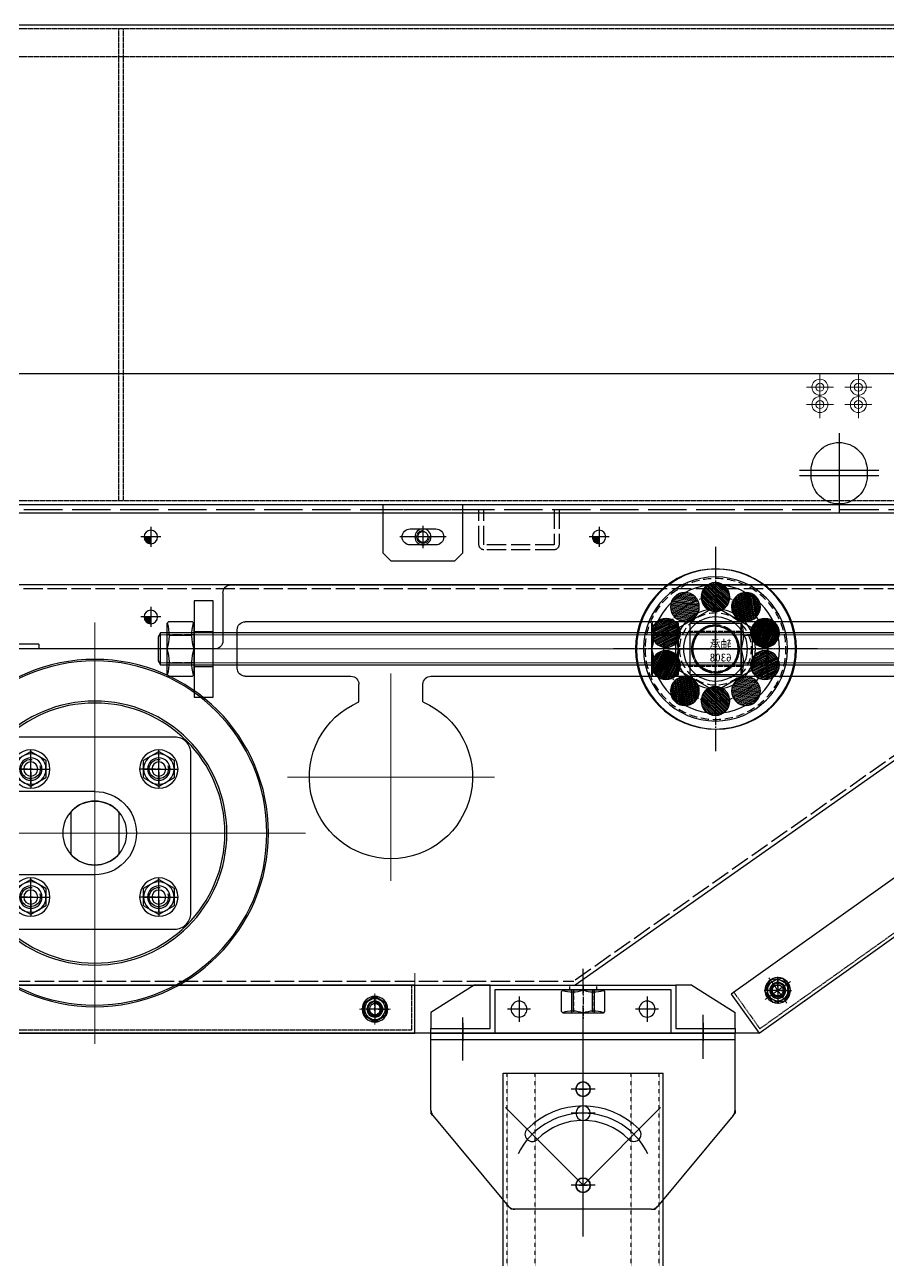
# Model space of a CAD drawing. Header units: millimetres. Extents: x 845401 to 948039, y 511594 to 550263.
# Drawn here: x 907423 to 907963, y 544892 to 545664 of the extents above; entities that cross this region are included whole.
import ezdxf

# ---------------------------------------------------------------- set-up
doc = ezdxf.new("R2010")
doc.units = ezdxf.units.MM
for name, pattern in [('ACAD_ISO02W100', [15, 12, -3]), ('CENTER', [0]), ('CENTER1', [28, 25, -1, 1, -1]), ('CENTER2', [28.575, 19.05, -3.175, 3.175, -3.175]), ('CENTERX2', [4, 2.5, -0.5, 0.5, -0.5]), ('DASHED', [0.75, 0.5, -0.25]), ('HIDDEN', [0.375, 0.25, -0.125])]:
    doc.linetypes.add(name, pattern=pattern)
for name, color, linetype in [('00', 7, 'Continuous'), ('21', 1, 'Continuous'), ('2细线层', 4, 'Continuous'), ('3中心线层', 1, 'CENTER'), ('4虚线层', 6, 'DASHED'), ('5剖面线层', 2, 'Continuous'), ('虚线', 4, 'ACAD_ISO02W100')]:
    doc.layers.add(name, color=color, linetype=linetype)
for name, color, linetype, lineweight in [('A-剖-0.10mm.......SECT-L01', 255, 'Continuous', 18), ('中心线', 1, 'CENTER', 9), ('粗实线', 7, 'Continuous', 30), ('细实线', 2, 'Continuous', 18)]:
    doc.layers.add(name, color=color, linetype=linetype, lineweight=lineweight)

# ---------------------------------------------------------------- blocks, each defined once
blk = doc.blocks.new('G$C56B2856F')
at = {"linetype": 'ByBlock', "lineweight": -2}
h = blk.add_hatch(dxfattribs=at)
h.set_pattern_fill('ANSI31', color=0, scale=0.2, style=0)
h.set_pattern_definition([(45, (-3782.49265, -49905.5814), (-0.449012806, 0.449012806), [])])
h.paths.add_polyline_path([(4.25, 0), (0, 0), (0, -4.25, 0.414214)])
at = {"color": 1, "linetype": 'CENTER', "lineweight": -2, "ltscale": 3}
for p, q in [((-6.25, 0), (6.25, 0)), ((0, 6.25), (0, -6.25))]:
    blk.add_line(p, q, dxfattribs=at)
at = {"color": 0, "linetype": 'ByBlock', "lineweight": -2}
blk.add_circle((0, 0), 4.25, dxfattribs=at)
blk = doc.blocks.new('G$C93B904BA')
at = {"color": 1, "linetype": 'CENTER', "lineweight": -2, "ltscale": 3}
for p, q in [((-7, 0), (7, 0)), ((0, 7), (0, -7))]:
    blk.add_line(p, q, dxfattribs=at)
at = {"color": 0, "linetype": 'ByBlock', "lineweight": -2}
blk.add_circle((0, 0), 5, dxfattribs=at)
blk = doc.blocks.new('A$C09AA00CB')
blk.add_circle((9, 9), 4.4)
at = {"layer": '2细线层'}
blk.add_arc((9, 9), 6, 160.14479, 98.74616, dxfattribs=at)
at = {"layer": '3中心线层'}
for p, q in [((9, 0), (9, 17.99)), ((17.99, 9), (0, 9))]:
    blk.add_line(p, q, dxfattribs=at)
blk = doc.blocks.new('A$C58936E23')
at = {"color": 0, "linetype": 'ByBlock', "lineweight": -2}
for p, q in [((676, 248), (676, 272)), ((560, 226.91), (560, 238)), ((600, 226.91), (600, 238))]:
    blk.add_line(p, q, dxfattribs=at)
for centre in [(420, 35), (500, 35)]:
    blk.add_circle(centre, 5, dxfattribs=at)
at = {"color": 0, "linetype": 'ByBlock'}
for centre, start, end in [((671, 272), 0, 90), ((671, 248), 270, 0), ((555, 238), 0, 90), ((605, 238), 90, 180)]:
    blk.add_arc(centre, 5, start, end, dxfattribs=at)
at = {"color": 0, "linetype": 'ByBlock', "lineweight": -2}
blk.add_arc((580, 180), 51, 113.08877, 66.91123, dxfattribs=at)
at = {"layer": '中心线', "color": 1, "linetype": 'CENTER2', "ltscale": 8}
for p, q in [((560, 335.77), (560, 324.23)), ((554.23, 330), (565.76, 330)), ((680.77, 260), (709.26, 260)), ((765.01, 175.99), (765.01, 110.09)), ((420, 27.75), (420, 42.25)), ((500, 27.75), (500, 42.25)), ((427.25, 35), (412.75, 35)), ((507.25, 35), (492.75, 35))]:
    blk.add_line(p, q, dxfattribs=at)
at = {"layer": '中心线', "color": 1, "linetype": 'CENTER2', "ltscale": 15}
for p, q in [((680, 260), (248, 260)), ((580, 115.26), (580, 244.74)), ((644.73, 180), (515.26, 180)), ((900, 144.99), (734, 144.99))]:
    blk.add_line(p, q, dxfattribs=at)
at = {"layer": '粗实线'}
for p, q in [((900, 345), (50, 345)), ((256, 277), (671, 277)), ((350, 20), (18.81, 255.92)), ((555, 243), (256, 243)), ((671, 243), (605, 243)), ((765, 170.99), (890, 170.99)), ((765, 118.99), (890, 118.99)), ((350, 20), (900, 20))]:
    blk.add_line(p, q, dxfattribs=at)
blk.add_lwpolyline([(691, 290), (703, 290), (703, 230), (691, 230)], close=True, dxfattribs=at)
at = {"layer": '粗实线', "linetype": 'CENTER1'}
blk.add_circle((560, 330), 3.25, dxfattribs=at)
at = {"layer": '粗实线'}
blk.add_arc((765, 144.99), 26, 90, 270, dxfattribs=at)
at = {"layer": '细实线', "linetype": 'CENTER1'}
blk.add_arc((560, 330), 4, 180, 90, dxfattribs=at)
at = {"layer": '虚线', "linetype": 'DASHED', "ltscale": 0.5}
for p, q in [((703, 271), (691, 271)), ((703, 249), (691, 249))]:
    blk.add_line(p, q, dxfattribs=at)
at = {"color": 0, "linetype": 'ByBlock', "lineweight": -2, "extrusion": (0, 0, -1), "xscale": -1, "zscale": -1}
for name, p in [('G$C56B2856F', (-450, 330)), ('G$C56B2856F', (-730, 330)), ('G$C56B2856F', (-730, 280)), ('G$C93B904BA', (-338.34, 46.72)), ('G$C93B904BA', (-590, 35))]:
    blk.add_blockref(name, p, dxfattribs=at)
at = {"color": 0, "linetype": 'ByBlock', "lineweight": -2}
for p in [(716.02, 176), (796.02, 176), (716.02, 96), (796.02, 96)]:
    blk.add_blockref('A$C09AA00CB', p, dxfattribs=at)
blk = doc.blocks.new('6308zza')
h = blk.add_hatch()
h.set_pattern_fill('ANSI31', color=2, scale=0.25, style=0)
h.set_pattern_definition([(45, (-1872.5048, -2641.3872), (-0.561266, 0.561266), [])])
h.paths.add_polyline_path([(9, 32.5, 1), (-9, 32.5, 1)])
h = blk.add_hatch()
h.set_pattern_fill('ANSI31', color=2, scale=0.25, angle=36, style=0)
h.set_pattern_definition([(81, (37.6802, -3237.5578), (-0.78397762, 0.12416986), [])])
h.paths.add_polyline_path([(-28.1, 26.29, 1), (-10.1, 26.29, 1)])
h = blk.add_hatch()
h.set_pattern_fill('ANSI31', color=2, scale=0.25, angle=-36, style=0)
h.set_pattern_definition([(9, (-3067.45665, -1036.2964), (-0.12416986, 0.78397762), [])])
h.paths.add_polyline_path([(10.1, 26.29, 1), (28.1, 26.29, 1)])
h = blk.add_hatch()
h.set_pattern_fill('ANSI31', color=2, scale=0.25, angle=72, style=0)
h.set_pattern_definition([(117, (1933.4727, -2597.09144), (-0.70723643, -0.36035496), [])])
h.paths.add_polyline_path([(-39.91, 10.04, 1), (-21.91, 10.04, 1)])
h = blk.add_hatch()
h.set_pattern_fill('ANSI31', color=2, scale=0.25, angle=-72, style=0)
h.set_pattern_definition([(333, (-3090.7443, 964.6244), (0.36035496, 0.70723643), [])])
h.paths.add_polyline_path([(39.91, 10.04, 1), (21.91, 10.04, 1)])
h = blk.add_hatch()
h.set_pattern_fill('ANSI31', color=2, scale=0.25, angle=108, style=0)
h.set_pattern_definition([(153, (3090.7443, -964.6244), (-0.36035496, -0.70723643), [])])
h.paths.add_polyline_path([(-39.91, -10.04, 1), (-21.91, -10.04, 1)])
h = blk.add_hatch()
h.set_pattern_fill('ANSI31', color=2, scale=0.25, angle=-108, style=0)
h.set_pattern_definition([(297, (-1933.4727, 2597.09144), (0.70723643, 0.36035496), [])])
h.paths.add_polyline_path([(39.91, -10.04, 1), (21.91, -10.04, 1)])
h = blk.add_hatch()
h.set_pattern_fill('ANSI31', color=2, scale=0.25, angle=144, style=0)
h.set_pattern_definition([(189, (3067.45665, 1036.2964), (0.12416986, -0.78397762), [])])
h.paths.add_polyline_path([(-10.1, -26.29, 1), (-28.1, -26.29, 1)])
h = blk.add_hatch()
h.set_pattern_fill('ANSI31', color=2, scale=0.25, angle=-144, style=0)
h.set_pattern_definition([(261, (-37.6802, 3237.5578), (0.78397762, -0.12416986), [])])
h.paths.add_polyline_path([(28.1, -26.29, 1), (10.1, -26.29, 1)])
h = blk.add_hatch()
h.set_pattern_fill('ANSI31', color=2, scale=0.25, angle=180, style=0)
h.set_pattern_definition([(225, (1872.5048, 2641.3872), (0.561266, -0.561266), [])])
h.paths.add_polyline_path([(9, -32.5, 1), (-9, -32.5, 1)])
at = {"color": 1, "linetype": 'CENTER2', "ltscale": 0.25}
for p, q in [((0, 50), (0, -50)), ((-50, 0), (50, 0))]:
    blk.add_line(p, q, dxfattribs=at)
at = {"color": 2}
for centre, radius in [((0, 0), 45), ((0, 0), 40), ((0, 32.5), 9), ((-19.1, 26.29), 9), ((19.1, 26.29), 9), ((0, 0), 25), ((-30.91, 10.04), 9), ((0, 0), 20), ((30.91, 10.04), 9), ((-30.91, -10.04), 9), ((30.91, -10.04), 9), ((-19.1, -26.29), 9), ((19.1, -26.29), 9), ((0, -32.5), 9)]:
    blk.add_circle(centre, radius, dxfattribs=at)
at = {"color": 1, "linetype": 'CENTER2', "ltscale": 0.25}
blk.add_circle((0, 0), 32.5, dxfattribs=at)
at = {"color": 3, "insert": (-10.02, 5.53), "char_height": 5, "width": 23.1038, "attachment_point": 1}
blk.add_mtext('{\\fSimSun|b0|i0|c134|p54;轴承}6308', dxfattribs=at)
blk = doc.blocks.new('NLZT2015-6-5LM43T56')
at = {"color": 1, "linetype": 'CENTERX2'}
for p, q in [((0, -30), (0, 30)), ((-30, 0), (30, 0))]:
    blk.add_line(p, q, dxfattribs=at)
at = {"color": 0}
blk.add_lwpolyline([(-13.28, 23), (-26.56, 0), (-13.28, -23), (13.28, -23), (26.56, 0), (13.28, 23)], close=True, dxfattribs=at)
at = {"layer": '粗实线'}
blk.add_circle((0, 0), 14.25, dxfattribs=at)
at = {"layer": '细实线'}
blk.add_arc((0, 0), 15, 90, 0, dxfattribs=at)
blk = doc.blocks.new('nlzt2015-6-3rty66u')
at = {"color": 1, "linetype": 'CENTERX2'}
for p, q in [((0, 25), (0, -25)), ((-25, 0), (25, 0))]:
    blk.add_line(p, q, dxfattribs=at)
at = {"layer": '粗实线'}
blk.add_lwpolyline([(-16, 16), (16, 16), (16, -16), (-16, -16)], close=True, dxfattribs=at)
at = {"layer": '虚线', "ltscale": 0.25}
for p, q in [((-11, 16), (-11, -16)), ((11, 16), (11, -16))]:
    blk.add_line(p, q, dxfattribs=at)
at = {"layer": '虚线', "linetype": 'DASHED', "ltscale": 0.25}
blk.add_circle((0, 0), 15, dxfattribs=at)
blk.add_arc((0, 0), 14.25, 0, 270, dxfattribs=at)
blk = doc.blocks.new('gzsf123wwe')
at = {"color": 1, "linetype": 'CENTER2'}
for p, q in [((0, 75.75), (0, -51.75)), ((0, 29.5), (0, -5.5)), ((-63.75, 12), (63.75, 12)), ((-20.5, 12), (20.5, 12))]:
    blk.add_line(p, q, dxfattribs=at)
for radius in [50, 20]:
    blk.add_circle((0, 12), radius)
at = {"color": 4, "linetype": 'HIDDEN', "ltscale": 20}
for radius in [44, 22.5, 15, 14.25]:
    blk.add_circle((0, 12), radius, dxfattribs=at)
blk.add_blockref('6308zza', (0, 12))
at = {"color": 0, "rotation": 90}
for name in ['NLZT2015-6-5LM43T56', 'nlzt2015-6-3rty66u']:
    blk.add_blockref(name, (0, 12), dxfattribs=at)
blk = doc.blocks.new('A$C4725517A')
for p, q in [((116.59, 144.81), (116.59, 118.36)), ((146.59, 144.81), (146.59, 118.36))]:
    blk.add_line(p, q)
for radius in [108.5, 107.5, 20]:
    blk.add_circle((131.59, 131.59), radius)
at = {"layer": '中心线', "ltscale": 10}
for p, q in [((131.59, 263.17), (131.59, 0)), ((263.17, 131.59), (0, 131.59))]:
    blk.add_line(p, q, dxfattribs=at)
blk = doc.blocks.new('A$C2DEA4E17')
for p, q in [((116.59, 144.81), (116.59, 118.36)), ((146.59, 144.81), (146.59, 118.36))]:
    blk.add_line(p, q)
for radius in [82.5, 81.25, 20]:
    blk.add_circle((131.59, 131.59), radius)
at = {"layer": '中心线', "ltscale": 10}
for p, q in [((131.59, 263.17), (131.59, 0)), ((263.17, 131.59), (0, 131.59))]:
    blk.add_line(p, q, dxfattribs=at)
blk = doc.blocks.new('M20XA')
at = {"layer": '中心线', "ltscale": 5}
blk.add_line((0, 12.38), (0, -12.71), dxfattribs=at)
at = {"layer": '粗实线', "color": 2}
for p, q in [((-8.66, -8.05), (-8.66, 6.22)), ((8.66, -8.05), (8.66, 6.22))]:
    blk.add_line(p, q, dxfattribs=at)
blk.add_lwpolyline([(-16, 7.58), (16, 7.58), (17, 6.58), (17, -8.42), (16, -9.42), (-16, -9.42), (-17, -8.42), (-17, 6.58)], close=True, dxfattribs=at)
for centre, start, end in [((-8.59, 33.99), 253.93724, 288.02439), ((8.59, 33.99), 251.97561, 286.06276), ((-8.59, -35.83), 71.97561, 106.06276), ((8.59, -35.83), 73.93724, 108.02439)]:
    blk.add_arc(centre, 27.77, start, end, dxfattribs=at)
at = {"layer": '虚线', "ltscale": 0.5}
for p, q in [((-8.75, 7.58), (-8.75, -9.42)), ((8.75, 7.58), (8.75, -9.42))]:
    blk.add_line(p, q, dxfattribs=at)
for points in [[(-10, -9.42), (-10, 7.58)], [(10, 7.58), (10, -9.42)]]:
    blk.add_lwpolyline(points, dxfattribs=at)
blk = doc.blocks.new('G$CD5F4420C')
at = {"color": 0, "linetype": 'ByBlock', "lineweight": -2}
for p, q in [((1.5, 20), (1.5, 0)), ((523.5, 0), (523.5, 20))]:
    blk.add_line(p, q, dxfattribs=at)
at = {"layer": '中心线', "ltscale": 10}
blk.add_line((525, 10), (0, 10), dxfattribs=at)
at = {"layer": '粗实线'}
blk.add_lwpolyline([(0, 10), (0, 17.5), (1.5, 20), (523.5, 20), (525, 17.5), (525, 2.5), (523.5, 0), (1.5, 0), (0, 2.5), (0, 10)], dxfattribs=at)
at = {"layer": '细实线', "ltscale": 10}
for p, q in [((0.75, 18.75), (524.25, 18.75)), ((0.75, 1.25), (524.25, 1.25))]:
    blk.add_line(p, q, dxfattribs=at)
blk = doc.blocks.new('G$CA2CF0012')
at = {"rotation": 89.99999999999999}
for p in [(13.08, 17), (42.08, 17), (151.34, 17), (207.34, 17), (510.08, 17)]:
    blk.add_blockref('M20XA', p, dxfattribs=at)
at = {"color": 0, "linetype": 'ByBlock', "lineweight": -2}
blk.add_blockref('G$CD5F4420C', (0, 7), dxfattribs=at)
blk = doc.blocks.new('A$C13691031')
at = {"layer": '虚线'}
for p, q in [((5, 40), (5, 18)), ((8, 40), (8, 18)), ((52, 18), (52, 40)), ((55, 18), (55, 40)), ((8, 18), (52, 18)), ((8, 15), (52, 15))]:
    blk.add_line(p, q, dxfattribs=at)
for centre, start, end in [((8, 18), 180, 270), ((52, 18), 270, 0)]:
    blk.add_arc(centre, 3, start, end, dxfattribs=at)
blk = doc.blocks.new('A$C2CE218CC')
at = {"layer": '粗实线'}
for p, q in [((0, 102), (1360, 102)), ((540, 52), (5, 52)), ((545, 47), (545, 17)), ((550, 12), (1360, 12))]:
    blk.add_line(p, q, dxfattribs=at)
for centre, start, end in [((540, 47), 0, 90), ((550, 17), 180, 270)]:
    blk.add_arc(centre, 5, start, end, dxfattribs=at)
at = {"layer": '虚线', "ltscale": 2}
for p, q in [((15.26, 99), (1345, 99)), ((660, 15), (660, 12)), ((660, 15), (1360, 15))]:
    blk.add_line(p, q, dxfattribs=at)
at = {"color": 0, "linetype": 'ByBlock', "lineweight": -2}
for name, p in [('G$C56B2856F', (310, 82)), ('G$C93B904BA', (420, 82)), ('G$C56B2856F', (590, 82)), ('G$C56B2856F', (590, 32))]:
    blk.add_blockref(name, p, dxfattribs=at)
at = {"layer": '虚线', "ltscale": 2}
blk.add_blockref('A$C13691031', (330, 59), dxfattribs=at)
blk = doc.blocks.new('A$C3BF44A2F')
at = {"layer": '中心线', "ltscale": 4}
for p, q in [((570.01, 62.5), (570.01, 50.5)), ((770.01, 62.5), (770.01, 50.5))]:
    blk.add_line(p, q, dxfattribs=at)
at = {"layer": '粗实线'}
for p, q in [((200, 245), (200, 305)), ((200, 305), (200, 305)), ((200, 305), (870, 305)), ((870, 305), (870, 55)), ((200, 245), (470, 55)), ((870, 55), (470, 55))]:
    blk.add_line(p, q, dxfattribs=at)
at = {"layer": '虚线'}
for p, q in [((202.5, 302.5), (867.5, 302.5)), ((202.5, 246.3), (202.5, 302.5)), ((867.5, 302.5), (867.5, 57.5)), ((202.5, 290), (200, 290)), ((202.5, 275), (200, 275)), ((202.5, 270), (200, 270)), ((870, 255.01), (867.5, 255.01)), ((202.5, 246.3), (200, 245)), ((202.5, 246.3), (470.79, 57.5)), ((870, 240.01), (867.5, 240.01)), ((870, 235.01), (867.5, 235.01)), ((250.51, 212.51), (249.07, 210.47)), ((870, 85.01), (867.5, 85.01)), ((870, 70.01), (867.5, 70.01)), ((870, 65.01), (867.5, 65.01)), ((867.5, 57.5), (470.78, 57.5))]:
    blk.add_line(p, q, dxfattribs=at)
blk = doc.blocks.new('M8LMDS')
at = {"layer": '中心线', "ltscale": 2.5}
for p, q in [((0, 9.69), (0, -9.69)), ((-9.69, 0), (9.69, 0))]:
    blk.add_line(p, q, dxfattribs=at)
at = {"layer": '虚线', "color": 2}
blk.add_lwpolyline([(-4.04, 7), (-8.08, 0), (-4.04, -7), (4.04, -7), (8.08, 0), (4.04, 7)], close=True, dxfattribs=at)
at = {"layer": '虚线', "color": 2, "ltscale": 10}
blk.add_circle((0, 0), 3.4, dxfattribs=at)
blk.add_arc((0, 0), 4, 0, 270, dxfattribs=at)
blk = doc.blocks.new('G$C99142C59')
at = {"layer": '中心线', "color": 1, "linetype": 'CENTER2', "ltscale": 5}
for p, q in [((0, -8), (0, 8)), ((-8, 0), (8, 0))]:
    blk.add_line(p, q, dxfattribs=at)
at = {"layer": '粗实线'}
blk.add_circle((0, 0), 4.5, dxfattribs=at)
blk.add_blockref('M8LMDS', (0, 0))
blk = doc.blocks.new('G$CC7797B18')
at = {"color": 0, "linetype": 'ByBlock', "lineweight": -2, "xscale": -1, "rotation": 270}
blk.add_blockref('G$C99142C59', (0, 0), dxfattribs=at)
blk = doc.blocks.new('A$C38D108FB')
at = {"layer": '粗实线'}
blk.add_lwpolyline([(0, 325), (30, 325), (30, 25), (0, 25)], close=True, dxfattribs=at)
at = {"layer": '虚线', "linetype": 'DASHED'}
blk.add_lwpolyline([(0, 323), (28, 323), (28, 27), (0, 27)], dxfattribs=at)
at = {"color": 0, "linetype": 'ByBlock', "lineweight": -2, "rotation": 90}
blk.add_blockref('G$CC7797B18', (15, 300), dxfattribs=at)
at = {"color": 0, "linetype": 'ByBlock', "lineweight": -2, "xscale": -1, "rotation": 90}
blk.add_blockref('G$CC7797B18', (15, 50), dxfattribs=at)
blk = doc.blocks.new('A$C788B41CB')
at = {"layer": '中心线'}
for p, q in [((19.99, 88), (19.99, 112)), ((99.99, 88), (99.99, 112)), ((7.99, 100), (31.99, 100)), ((60, 93.1), (60, 26.9)), ((87.99, 100), (111.99, 100)), ((32.65, 60), (87.35, 60)), ((19.99, 8), (19.99, 32)), ((99.99, 8), (99.99, 32)), ((7.99, 20), (31.99, 20)), ((87.99, 20), (111.99, 20))]:
    blk.add_line(p, q, dxfattribs=at)
at = {"layer": '粗实线'}
for p, q in [((45, 73.23), (45, 46.77)), ((75, 73.23), (75, 46.77))]:
    blk.add_line(p, q, dxfattribs=at)
blk.add_lwpolyline([(10, 120), (110, 120, -0.414214), (120, 110), (120, 10, -0.414214), (110, 0), (10, 0, -0.414214), (0, 10), (0, 110, -0.414214)], format="xyb", close=True, dxfattribs=at)
for centre in [(19.99, 100), (99.99, 100), (19.99, 20), (99.99, 20)]:
    blk.add_circle(centre, 7, dxfattribs=at)
for start, end in [(41.40962, 138.59038), (221.40962, 318.59038)]:
    blk.add_arc((60, 60), 20, start, end, dxfattribs=at)
blk = doc.blocks.new('ew323')
at = {"color": 1, "linetype": 'CENTER2', "ltscale": 0.25}
blk.add_line((4.54, 63.3), (4.54, 41.92), dxfattribs=at)
at = {"color": 2, "linetype": 'HIDDEN', "ltscale": 10}
for p, q in [((-1.46, 60.5), (-1.46, 46)), ((10.54, 60.5), (10.54, 46))]:
    blk.add_line(p, q, dxfattribs=at)
at = {"color": 2}
for p, q in [((-1.46, 47.25), (-1.46, 59.24)), ((10.54, 47.25), (10.54, 59.24))]:
    blk.add_line(p, q, dxfattribs=at)
blk.add_lwpolyline([(-7.96, 60.5), (17.04, 60.5), (18.04, 59.5), (18.04, 47), (17.04, 46), (-7.96, 46), (-8.96, 47), (-8.96, 59.5)], close=True, dxfattribs=at)
blk.add_lwpolyline([(-2.46, 46), (-2.46, 60.5), (11.54, 60.5), (11.54, 46)], dxfattribs=at)
for centre, start, end in [((-2.26, 78.34), 251.72079, 290.86753), ((11.34, 78.34), 249.13247, 288.27921), ((-2.26, 28.16), 69.13247, 108.27921), ((11.34, 28.16), 71.72079, 110.86753)]:
    blk.add_arc(centre, 19.09, start, end, dxfattribs=at)
blk = doc.blocks.new('A$C58470C7F')
at = {"color": 1, "linetype": 'CENTER', "lineweight": -2, "ltscale": 3}
blk.add_line((85, 24.11), (85, 40.11), dxfattribs=at)
at = {"color": 0, "linetype": 'ByBlock', "lineweight": -2}
for p, q in [((17, 30), (-10, 13)), ((17, 30), (27, 30)), ((143, 30), (27, 30)), ((27, 30), (27, 3)), ((30, 0), (30, 27)), ((30, 27), (140, 27)), ((140, 27), (140, 0)), ((143, 3), (143, 30)), ((143, 30), (153, 30)), ((153, 30), (180, 13)), ((-10, 3), (-10, 13)), ((180, 13), (180, 3)), ((27, 3), (-10, 3)), ((-10, 3), (-10, 0)), ((-10, 0), (30, 0)), ((140, 0), (180, 0)), ((180, 3), (143, 3)), ((180, 0), (180, 3))]:
    blk.add_line(p, q, dxfattribs=at)
at = {"color": 4, "linetype": 'DASHED', "lineweight": -2}
for p, q in [((76.5, 30), (76.5, 27)), ((93.5, 30), (93.5, 27))]:
    blk.add_line(p, q, dxfattribs=at)
at = {"color": 1, "linetype": 'CENTER', "lineweight": -2}
for p, q in [((45, 22.91), (45, 7.09)), ((125, 22.91), (125, 7.09)), ((37.75, 15), (52.25, 15)), ((117.75, 15), (132.25, 15)), ((10, 6.43), (10, -5.07)), ((160, 6.43), (160, -5.07))]:
    blk.add_line(p, q, dxfattribs=at)
at = {"color": 0, "linetype": 'ByBlock', "lineweight": -2}
blk.add_lwpolyline([(30, 27), (140, 27), (140, 0), (30, 0)], close=True, dxfattribs=at)
for centre in [(45, 15), (125, 15)]:
    blk.add_circle(centre, 5, dxfattribs=at)
at = {"xscale": -1}
blk.add_blockref('ew323', (89.54, -33.5), dxfattribs=at)
blk = doc.blocks.new('OBM12')
at = {"layer": '21', "linetype": 'Continuous'}
for p, q in [((0, 2), (0, 11.97)), ((-2, 0), (-11.97, 0)), ((-1, 0), (1, 0)), ((0, -1), (0, 1)), ((2, 0), (11.97, 0)), ((0, -2), (0, -11.97))]:
    blk.add_line(p, q, dxfattribs=at)
blk.add_lwpolyline([(9.5, 5.48), (0, 10.97), (-9.5, 5.48), (-9.5, -5.48), (0, -10.97), (9.5, -5.48)], close=True, dxfattribs=at)
blk.add_circle((0, 0), 9.5, dxfattribs=at)
blk = doc.blocks.new('A$C6142414D')
at = {"layer": '21', "linetype": 'Continuous'}
blk.add_circle((12, 12), 12, dxfattribs=at)
at = {"linetype": 'Continuous'}
blk.add_blockref('OBM12', (12, 12), dxfattribs=at)
blk = doc.blocks.new('OBM08')
at = {"layer": '21', "linetype": 'Continuous'}
for p, q in [((0, 2), (0, 8.51)), ((-2, 0), (-8.51, 0)), ((-1, 0), (1, 0)), ((0, -1), (0, 1)), ((2, 0), (8.51, 0)), ((0, -2), (0, -8.51))]:
    blk.add_line(p, q, dxfattribs=at)
blk.add_lwpolyline([(6.5, 3.75), (0, 7.51), (-6.5, 3.75), (-6.5, -3.75), (0, -7.51), (6.5, -3.75)], close=True, dxfattribs=at)
blk.add_circle((0, 0), 6.5, dxfattribs=at)
blk = doc.blocks.new('A$C3BFB7E3F')
at = {"layer": '21', "linetype": 'Continuous'}
blk.add_circle((8.51, 8.51), 8, dxfattribs=at)
at = {"linetype": 'Continuous'}
blk.add_blockref('OBM08', (8.51, 8.51), dxfattribs=at)
blk = doc.blocks.new('A$C51416CBA')
at = {"color": 0, "linetype": 'ByBlock', "lineweight": -2}
blk.add_circle((383.14, 264.96), 50, dxfattribs=at)
at = {"linetype": 'CENTER', "lineweight": -2}
blk.add_blockref('A$C58936E23', (6.5, 5), dxfattribs=at)
at = {"color": 0, "linetype": 'ByBlock', "lineweight": -2}
for name, p in [('A$C2CE218CC', (146.5, 253)), ('A$C3BF44A2F', (1.5, -0.01)), ('G$CA2CF0012', (207, 248)), ('A$C788B41CB', (711.53, 90)), ('A$C6142414D', (719.52, 178)), ('A$C6142414D', (799.52, 178)), ('A$C6142414D', (719.52, 98)), ('A$C6142414D', (799.52, 98)), ('A$C58470C7F', (381.5, 25))]:
    blk.add_blockref(name, p, dxfattribs=at)
for name, p in [('gzsf123wwe', (383.76, 253)), ('A$C4725517A', (639.93, 18.41)), ('A$C2DEA4E17', (639.93, 18.41))]:
    blk.add_blockref(name, p)
for p, rotation in [((109.2, 238), 234.5361251761038), ((546.5, 55), 270)]:
    blk.add_blockref('A$C38D108FB', p, dxfattribs=dict(at, rotation=rotation))
at = {"layer": '21', "linetype": 'Continuous'}
for p in [(336.34, 43.22), (587.99, 31.49)]:
    blk.add_blockref('A$C3BFB7E3F', p, dxfattribs=at)
blk = doc.blocks.new('G$CAE280B22')
at = {"color": 1}
for p, q in [((24.76, 49.84), (24.76, 0)), ((0, 26.62), (49.52, 26.62)), ((0, 23.22), (49.52, 23.22))]:
    blk.add_line(p, q, dxfattribs=at)
blk.add_lwpolyline([(24.76, 5.72), (24.76, 5.72, 0.414214), (42.26, 23.22), (42.26, 26.62, 0.414214), (24.76, 44.12), (24.76, 44.12, 0.414214), (7.26, 26.62), (7.26, 23.22, 0.414214)], format="xyb", close=True)
blk = doc.blocks.new('G$CD2AE9158')
at = {"layer": 'A-剖-0.10mm.......SECT-L01'}
for radius in [5, 2.5]:
    blk.add_circle((8.42, 8.42), radius, dxfattribs=at)
at = {"layer": '中心线'}
for p, q in [((8.42, 16.84), (8.42, 0)), ((16.84, 8.42), (0, 8.42))]:
    blk.add_line(p, q, dxfattribs=at)
blk = doc.blocks.new('A$C5FC54899')
at = {"color": 1, "linetype": 'CENTER', "lineweight": -2, "ltscale": 3}
for p, q in [((14.5, 13), (14.5, 0)), ((0, 6.5), (29, 6.5))]:
    blk.add_line(p, q, dxfattribs=at)
at = {"color": 0, "linetype": 'ByBlock', "lineweight": -2}
blk.add_lwpolyline([(6.5, 1.5), (22.5, 1.5, 0.414214), (27.5, 6.5, 0.414214), (22.5, 11.5), (6.5, 11.5, 0.414214), (1.5, 6.5, 0.414214)], format="xyb", close=True, dxfattribs=at)
blk = doc.blocks.new('A$C4D7926B7')
at = {"layer": '粗实线'}
blk.add_lwpolyline([(5, -5), (5, -5), (0, 0), (0, 30), (50, 30), (50, 0), (45, -5), (5, -5)], dxfattribs=at)
at = {"layer": '虚线', "color": 4, "linetype": 'DASHED'}
blk.add_line((0, 27), (50, 27), dxfattribs=at)
at = {"color": 0, "linetype": 'ByBlock', "lineweight": -2}
blk.add_blockref('A$C5FC54899', (10.5, 3.5), dxfattribs=at)
blk = doc.blocks.new('A$Caff717ab')
at = {"layer": '粗实线'}
for p, q in [((6.44, 167, 0.13), (1506.44, 167, 0.13)), ((6.44, 85, 0.13), (916.44, 85, 0.13))]:
    blk.add_line(p, q, dxfattribs=at)
at = {"layer": '粗实线', "elevation": 0.13}
blk.add_lwpolyline([(916.44, 0), (1506.44, 0), (1506.44, 385), (6.44, 385)], dxfattribs=at)
at = {"layer": '虚线', "color": 4, "linetype": 'DASHED'}
for p, q in [((6.44, 382.5, 0.13), (1506.44, 382.5, 0.13)), ((753.44, 365, 0.13), (753.44, 382.5, 0.13)), ((756.44, 365, 0.13), (756.44, 382.5, 0.13)), ((6.44, 365, 0.13), (1506.44, 365, 0.13)), ((753.44, 88, 0.13), (753.44, 365, 0.13)), ((756.44, 88, 0.13), (756.44, 365, 0.13)), ((6.44, 87.5, 0.13), (918.94, 87.5, 0.13))]:
    blk.add_line(p, q, dxfattribs=at)
at = {"color": 1}
blk.add_blockref('G$CAE280B22', (281.68, 79.9, 0.13), dxfattribs=at)
at = {"color": 0, "linetype": 'ByBlock', "lineweight": -2}
blk.add_blockref('A$C4D7926B7', (541.44, 55, 0.13), dxfattribs=at)
at = {"layer": 'A-剖-0.10mm.......SECT-L01', "rotation": 270.0000000000001}
for p in [(286.02, 166.98, 0.13), (310.02, 166.98, 0.13), (286.02, 156.14, 0.13), (310.02, 156.14, 0.13)]:
    blk.add_blockref('G$CD2AE9158', p, dxfattribs=at)
blk = doc.blocks.new('G$C6FEFF43A')
at = {"linetype": 'ByBlock', "lineweight": -2}
h = blk.add_hatch(color=2, dxfattribs=at)
h.paths.add_polyline_path([(2.5, 28.9), (2.5, 20.4), (11, 20.4)])
h.paths.add_polyline_path([(89, 20.4), (97.5, 20.4), (97.5, 28.9)])
for p, q in [((0, 10.4, 3.26), (0, 762.19, -3.1)), ((100, 762.19, -3.1), (0, 762.19, -3.1)), ((100, 10.4, 3.26), (100, 762.19, -3.1)), ((100, 20.4, 3.26), (0, 20.4, 3.26)), ((100, 10.4, 3.26), (0, 10.4, 3.26))]:
    blk.add_line(p, q)
for centre in [(50, 752.19, -3.1), (50, 737.19, -3.1), (50, 692.19, -3.1), (50, 280.4, 3.26), (50, 180.4, 3.26), (20, 75.4, 3.26), (80, 75.4, 3.26)]:
    blk.add_circle(centre, 4.5)
at = {"layer": '3中心线层'}
for p, q in [((50, 744.69, -3.1), (50, 759.69, -3.1)), ((42.5, 752.19, -3.1), (57.5, 752.19, -3.1)), ((50, 729.69, -3.1), (50, 744.69, -3.1)), ((42.5, 737.19, -3.1), (57.5, 737.19, -3.1)), ((50, 684.69, -3.1), (50, 699.69, -3.1)), ((42.5, 692.19, -3.1), (57.5, 692.19, -3.1)), ((50, 290.6, 3.26), (50, 270.2, 3.26)), ((39.8, 280.4, 3.26), (60.2, 280.4, 3.26)), ((50, 190.6, 3.26), (50, 170.2, 3.26)), ((39.8, 180.4, 3.26), (60.2, 180.4, 3.26)), ((20, 91.9, 3.26), (20, 58.9, 3.26)), ((80, 91.9, 3.26), (80, 58.9, 3.26)), ((3.5, 75.4, 3.26), (36.5, 75.4, 3.26)), ((63.5, 75.4, 3.26), (96.5, 75.4, 3.26)), ((50, -9.35, 3.26), (50, 28.22, 3.26))]:
    blk.add_line(p, q, dxfattribs=at)
at = {"layer": '4虚线层', "ltscale": 0.01}
for p, q in [((2.5, 20.4, 3.26), (2.5, 762.19, -3.1)), ((20, 20.4, 3.26), (20, 762.19, -3.1)), ((80, 20.4, 3.26), (80, 762.19, -3.1)), ((97.5, 20.4, 3.26), (97.5, 762.19, -3.1))]:
    blk.add_line(p, q, dxfattribs=at)
at = {"layer": '4虚线层'}
for p, q in [((42, 20.4, 3.26), (42, 10.4, 3.26)), ((43, 20.4, 3.26), (43, 10.4, 3.26)), ((57, 20.4, 3.26), (57, 10.4, 3.26)), ((58, 20.4, 3.26), (58, 10.4, 3.26))]:
    blk.add_line(p, q, dxfattribs=at)
at = {"layer": '5剖面线层'}
for p, q in [((11, 20.4, 3.26), (2.5, 28.9, 3.26)), ((89, 20.4, 3.26), (97.5, 28.9, 3.26))]:
    blk.add_line(p, q, dxfattribs=at)
blk = doc.blocks.new('A$C36980DBC')
for p, q in [((0, 127.1), (190, 127.1)), ((0, 78.91), (0, 127.1)), ((190, 78.91), (190, 127.1)), ((0, 123.1), (190, 123.1)), ((95, 89.6), (95, 94.6)), ((92.5, 92.1), (97.5, 92.1)), ((1.16, 75.71), (48.5, 18.9)), ((188.84, 75.71), (141.5, 18.9)), ((92.5, 32.1), (97.5, 32.1)), ((95, 29.6), (95, 34.6)), ((137.66, 17.1), (52.34, 17.1))]:
    blk.add_line(p, q)
for centre in [(95, 92.1), (95, 32.1)]:
    blk.add_circle(centre, 4.5)
for centre, radius, start, end in [((5, 78.91), 5, 180, 219.80557), ((95, 32.1), 49.5, 45, 135), ((185, 78.91), 5, 320.19443, 0), ((95, 32.1), 40.5, 45, 135), ((63.18, 63.92), 4.5, 135, 315), ((126.82, 63.92), 4.5, 225, 45), ((52.34, 22.1), 5, 219.80557, 270), ((137.66, 22.1), 5, 270, 320.19443)]:
    blk.add_arc(centre, radius, start, end)
at = {"layer": '2细线层'}
for p, q in [((0, 78.91), (0, 77.1)), ((190, 78.91), (190, 77.1)), ((1.16, 75.71), (0, 77.1)), ((188.84, 75.71), (190, 77.1)), ((50, 17.1), (48.5, 18.9)), ((52.34, 17.1), (50, 17.1)), ((137.66, 17.1), (140, 17.1)), ((140, 17.1), (141.5, 18.9))]:
    blk.add_line(p, q, dxfattribs=at)
at = {"layer": '3中心线层'}
for p, q in [((95, 0), (95, 144.32)), ((20, 109.92), (20, 136.84)), ((170, 110.99), (170, 138.46)), ((95, 32.1), (46.54, 80.56)), ((95, 32.1), (143.46, 80.56))]:
    blk.add_line(p, q, dxfattribs=at)
blk.add_arc((95, 32.1), 45, 25.70181, 154.29819, dxfattribs=at)

msp = doc.modelspace()

# ---------------------------------------------------------------- block references
at = {"color": 0, "linetype": 'ByBlock', "lineweight": -2, "xscale": -1}
msp.add_blockref('A$C51416CBA', (908238.75, 545008.6, -5.99), dxfattribs=at)
at = {"color": 0, "linetype": 'ByBlock', "lineweight": -2}
msp.add_blockref('A$C36980DBC', (907677.25, 544906.5, -5.99), dxfattribs=at)
at = {"xscale": -1}
msp.add_blockref('G$C6FEFF43A', (907822.25, 544246.41, -2.89), dxfattribs=at)
at = {"layer": '00', "linetype": 'Continuous', "xscale": -1, "rotation": 7.188893246543454e-09}
msp.add_blockref('A$Caff717ab', (908238.69, 545278.6, -6.12), dxfattribs=at)

doc.saveas('drawing.dxf')
